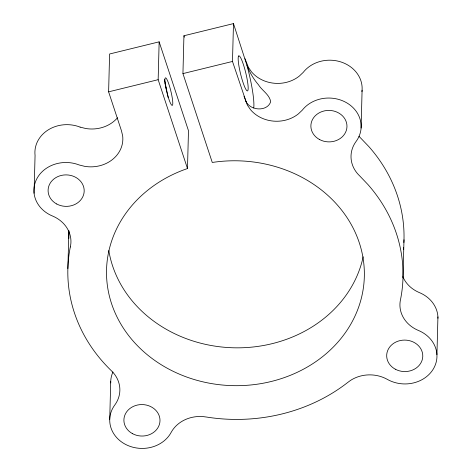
<?xml version="1.0" encoding="UTF-8"?>
<svg xmlns="http://www.w3.org/2000/svg" width="472" height="472" viewBox="0 0 472 472"><rect width="100%" height="100%" fill="white"/><g stroke="black" fill="none" stroke-linecap="round" stroke-linejoin="round"><path stroke-width="0.71" d="M34.072 193.266L35.064 155.418A32.243 28.119 1.5 0 1 80.104 127.11M67.879 268.586L68.871 230.737A167.631 146.184 1.5 0 0 68.865 238.354M70.346 246.962L70.835 243.912A32.226 28.102 1.5 0 0 52.716 216.105A32.243 28.119 1.5 0 1 36.733 178.923A32.243 28.119 1.5 0 1 79.113 164.952L84.671 166.339A32.261 28.131 1.5 0 0 122.649 135.812L121.428 130.667L108.613 91.839L109.604 53.991L159.153 41.837L188.481 130.691L187.49 168.539A128.939 112.442 1.5 0 0 149.176 356.266A128.939 112.442 1.5 0 0 359.481 304.664A128.939 112.442 1.5 0 0 212.27 162.462L182.941 73.602L183.932 35.76L233.481 23.6L246.956 65.419A38.68 5.658 76.2 0 1 253.741 107.976M109.728 419.378L110.719 381.529M187.49 168.539L158.161 79.685L159.153 41.837M246.443 102.436A38.68 5.658 76.2 0 1 246.012 101.415L232.489 61.449L233.481 23.6M361.098 128.065L362.089 90.217M402.999 277.613L403.991 239.764M436.936 354.732L437.927 316.889M108.613 91.839L158.161 79.685M182.941 73.602L232.489 61.449M80.098 127.121L85.662 128.49A32.261 28.131 1.5 0 0 117.534 117.74M246.012 101.415C250.237 110.82 267.288 111.864 270.686 101.74C269.506 94.524 262.06 90.642 258.408 84.706C253.499 79.007 249.664 72.422 246.956 65.419M245.003 58.675L248.402 67.349L251.511 71.856A32.261 28.131 1.5 0 0 299.331 76.069L303.225 72.375A32.238 28.113 1.5 0 1 341.091 62.003A32.238 28.113 1.5 0 1 361.941 91.668M183.932 35.76L184.393 37.158M244.024 96.223L247.411 105.197L250.52 109.705A32.261 28.131 1.5 0 0 298.339 113.911L302.233 110.224A32.238 28.113 1.5 0 1 346.731 102.831A32.238 28.113 1.5 0 1 355.971 141.618A32.356 28.22 1.5 0 0 359.688 175.897L367.853 184.446A167.631 146.184 1.5 0 1 400.527 299.496A32.226 28.102 1.5 0 0 418.162 330.353A32.238 28.113 1.5 0 1 432.983 369.546A32.238 28.113 1.5 0 1 387.193 379.305A32.356 28.22 1.5 0 0 350.413 380.491L347.699 382.485A167.631 146.184 1.5 0 1 206.5 417.041L203.013 416.593A32.226 28.102 1.5 0 0 171.259 432.199A32.238 28.113 1.5 0 1 126.431 444.848A32.238 28.113 1.5 0 1 114.908 404.84A32.356 28.22 1.5 0 0 110.979 370.361A167.631 146.184 1.5 0 1 70.328 246.95M164.457 79.52L167.879 95.993A14.024 3.906 73.8 0 1 168.162 97.61M165.991 88.17L164.97 82.942M164.74 81.727L164.457 80.222M403.89 242.531A167.631 146.184 1.5 0 0 368.856 146.591L360.679 138.054A32.356 28.22 1.5 0 1 358.98 136.32M403.566 247.375A167.631 146.184 1.5 0 1 403.371 249.446M110.719 382.922A32.238 28.113 1.5 0 1 112.944 371.983M437.957 318.276A32.238 28.113 1.5 0 0 419.154 292.504A32.226 28.102 1.5 0 1 402.917 276.828M363.169 256.803A128.939 112.442 1.5 0 1 233.711 347.793A128.939 112.442 1.5 0 1 108.802 250.526M238.602 56.032L238.484 56.233A18.054 2.643 76.2 0 0 242.006 79.213L242.626 81.237A18.054 2.643 76.2 0 0 245.375 88.417L245.924 89.432A18.054 2.643 76.2 0 0 246.295 75.142L245.782 72.942A18.054 2.643 76.2 0 0 244.337 67.543L243.717 65.514A18.054 2.643 76.2 0 0 238.602 56.032M165.359 84.836A14.184 2.077 76.2 0 0 172.168 105.398A14.184 2.077 76.2 0 0 169.005 84.606A14.184 2.077 76.2 0 0 165.359 84.836M56.699 203.987A18.054 15.741 1.5 0 0 84.187 191.16A18.054 15.741 1.5 0 0 57.543 176.734A18.054 15.741 1.5 0 0 56.699 203.987M132.508 433.662A18.054 15.741 1.5 0 0 159.996 420.841A18.054 15.741 1.5 0 0 133.346 406.41A18.054 15.741 1.5 0 0 132.508 433.662M395.294 369.192A18.054 15.741 1.5 0 0 422.776 356.366A18.054 15.741 1.5 0 0 396.132 341.934A18.054 15.741 1.5 0 0 395.294 369.192M319.485 139.511A18.054 15.741 1.5 0 0 346.967 126.691A18.054 15.741 1.5 0 0 320.323 112.259A18.054 15.741 1.5 0 0 319.485 139.511"/></g></svg>
